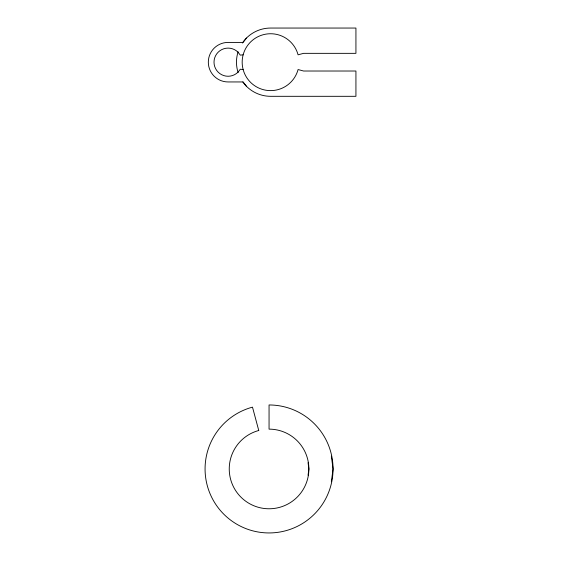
<?xml version="1.0" encoding="UTF-8"?>
<svg xmlns="http://www.w3.org/2000/svg" width="561" height="561" viewBox="0 0 561 561"><rect width="100%" height="100%" fill="white"/><g stroke="black" fill="none" stroke-linecap="round" stroke-linejoin="round"><path stroke-width="0.84" d="M308.052 475.216L308.88 468.954L308.052 462.699M331.369 481.752L333.052 468.954L331.369 456.156M246.475 38.05L243.123 42.412L228.089 42.412A19.768 19.768 0 0 0 208.32 62.18A19.768 19.768 0 0 0 228.089 81.948L243.123 81.948L246.475 86.317M243.137 54.817L240.283 55.139L238.046 52.222A14.081 14.081 0 0 0 218.138 52.222A14.081 14.081 0 0 0 218.138 72.138A14.081 14.081 0 0 0 238.046 72.138L240.283 69.22L243.137 69.543M242.808 81.969A34.13 34.13 0 0 0 270.612 96.31L355.933 96.31L355.933 71.016L303.578 71.016L298.08 69.543A28.443 28.443 0 0 1 254.294 85.475A28.443 28.443 0 0 1 254.294 38.884A28.443 28.443 0 0 1 298.08 54.817L303.578 53.344L355.933 53.344L355.933 28.05L270.612 28.05A34.13 34.13 0 0 0 242.338 43.057M238.095 72.565A34.13 34.13 0 0 1 238.095 51.794M258.754 430.497L252.492 407.146A63.996 63.996 0 0 0 220.038 510.089A63.996 63.996 0 0 0 327.056 496.001A63.996 63.996 0 0 0 269.056 404.965L269.056 429.137A39.817 39.817 0 0 1 305.149 485.784A39.817 39.817 0 0 1 238.558 494.55A39.817 39.817 0 0 1 258.754 430.497"/></g></svg>
